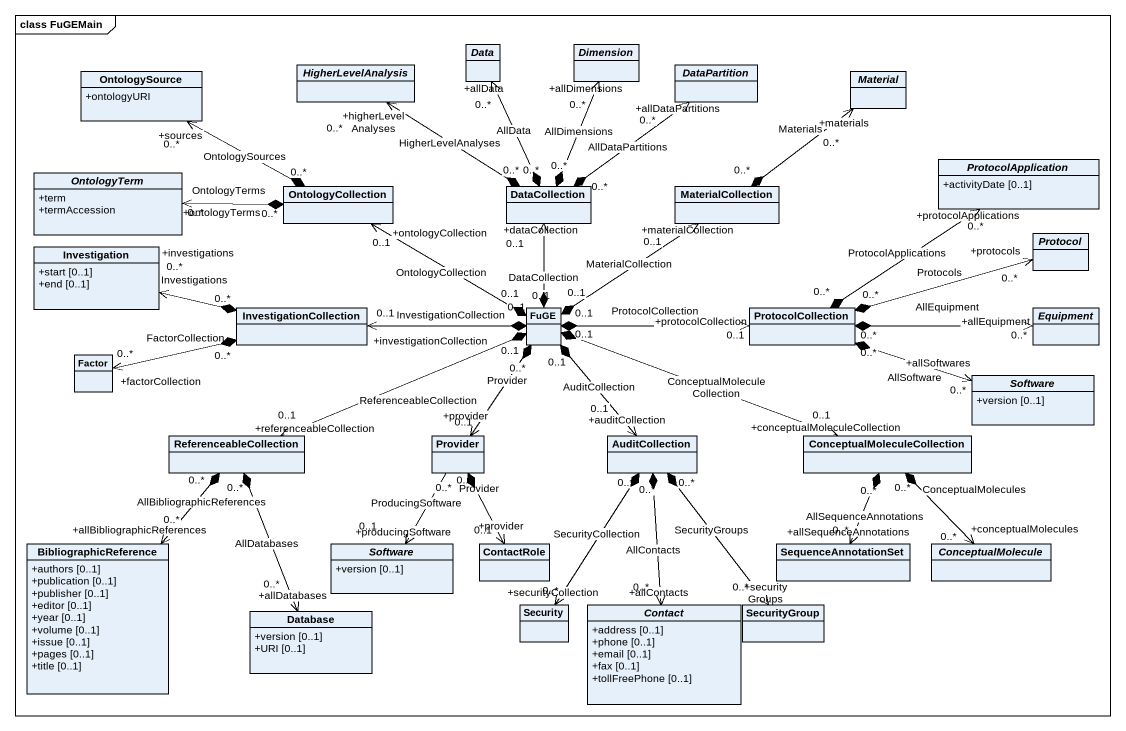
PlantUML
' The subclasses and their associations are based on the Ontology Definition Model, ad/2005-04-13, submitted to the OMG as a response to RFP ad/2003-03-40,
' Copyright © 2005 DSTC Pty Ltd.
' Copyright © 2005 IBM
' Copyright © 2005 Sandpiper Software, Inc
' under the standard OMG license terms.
@startuml
mainframe class FuGEMain
hide circle
hide empty members
skinparam classAttributeIconSize 0
class OntologySource {
  +ontologyURI
}
abstract class HigherLevelAnalysis
abstract class Data
abstract class Dimension
abstract class DataPartition
abstract class Material
abstract class ProtocolApplication {
  +activityDate [0..1]
}
abstract class OntologyTerm {
  +term
  +termAccession
}
class OntologyCollection
class DataCollection
class MaterialCollection
class Investigation {
  +start [0..1]
  +end [0..1]
}
abstract class "Protocol" as Protocol_
class InvestigationCollection
class FuGE
class ProtocolCollection
abstract class Equipment
class Factor
abstract class Software {
  +version [0..1]
}
class ReferenceableCollection
class Provider
class AuditCollection
class ConceptualMoleculeCollection
class BibliographicReference {
  +authors [0..1]
  +publication [0..1]
  +publisher [0..1]
  +editor [0..1]
  +year [0..1]
  +volume [0..1]
  +issue [0..1]
  +pages [0..1]
  +title [0..1]
}
abstract class "Software" as Software_2 {
  +version [0..1]
}
class ContactRole
class SequenceAnnotationSet
abstract class ConceptualMolecule
class "Database" as Database_ {
  +version [0..1]
  +URI [0..1]
}
class Security
abstract class Contact {
  +address [0..1]
  +phone [0..1]
  +email [0..1]
  +fax [0..1]
  +tollFreePhone [0..1]
}
class SecurityGroup
OntologySource "0..*\n+sources" <-right-* "0..*" OntologyCollection : OntologySources
HigherLevelAnalysis "0..*\n+higherLevelAnalyses" <--* "0..*" DataCollection : HigherLevelAnalyses
Data "0..*\n+allData" <--* "0..*" DataCollection : AllData
Dimension "0..*\n+allDimensions" <--* "0..*" DataCollection : AllDimensions
DataPartition "0..*\n+allDataPartitions" <--* "0..*" DataCollection : AllDataPartitions
Material "0..*\n+materials" <--* "0..*" MaterialCollection : Materials
ProtocolApplication "0..*\n+protocolApplications" <--* "0..*" ProtocolCollection : ProtocolApplications
OntologyTerm "0..*\n+ontologyTerms" <-right-* "0..*" OntologyCollection : OntologyTerms
OntologyCollection "0..1\n+ontologyCollection" <-right-* "0..1" FuGE : OntologyCollection
DataCollection "0..1\n+dataCollection" <--* "0..1" FuGE : DataCollection
MaterialCollection "0..1\n+materialCollection" <--* "0..1" FuGE : MaterialCollection
Investigation "0..*\n+investigations" <-right-* "0..*" InvestigationCollection : Investigations
InvestigationCollection "0..1\n+investigationCollection" <-right-* "0..1" FuGE : InvestigationCollection
FuGE "0..1" *-right-> "0..1\n+protocolCollection" ProtocolCollection : ProtocolCollection
ProtocolCollection "0..*" *-right-> "0..*\n+protocols" Protocol_ : Protocols
ProtocolCollection "0..*" *-right-> "0..*\n+allEquipment" Equipment : AllEquipment
ProtocolCollection "0..*" *-right-> "0..*\n+allSoftwares" Software : AllSoftware
Factor "0..*\n+factorCollection" <-right-* "0..*" InvestigationCollection : FactorCollection
ReferenceableCollection "0..1\n+referenceableCollection" <-right-* "0..1" FuGE : ReferenceableCollection
Provider "0..1\n+provider" <-up-* "0..*" FuGE : Provider
AuditCollection "0..1\n+auditCollection" <-up-* "0..1" FuGE : AuditCollection
ConceptualMoleculeCollection "0..1\n+conceptualMoleculeCollection" <-left-* "0..1" FuGE : ConceptualMoleculeCollection
BibliographicReference "0..*\n+allBibliographicReferences" <-up-* "0..*" ReferenceableCollection : AllBibliographicReferences
Software_2 "0..1\n+producingSoftware" <-up- "0..*" Provider : ProducingSoftware
ContactRole "0..1\n+provider" <-up-* "0..*" Provider : Provider
SequenceAnnotationSet "0..*\n+allSequenceAnnotations" <-up-* "0..*" ConceptualMoleculeCollection : AllSequenceAnnotations
ConceptualMolecule "0..*\n+conceptualMolecules" <-up-* "0..*" ConceptualMoleculeCollection : ConceptualMolecules
Database_ "0..*\n+allDatabases" <-up-* "0..*" ReferenceableCollection : AllDatabases
Security "0..*\n+securityCollection" <-up-* "0..*" AuditCollection : SecurityCollection
Contact "0..*\n+allContacts" <-up-* "0..*" AuditCollection : AllContacts
SecurityGroup "0..*\n+securityGroups" <-up-* "0..*" AuditCollection : SecurityGroups
@enduml
